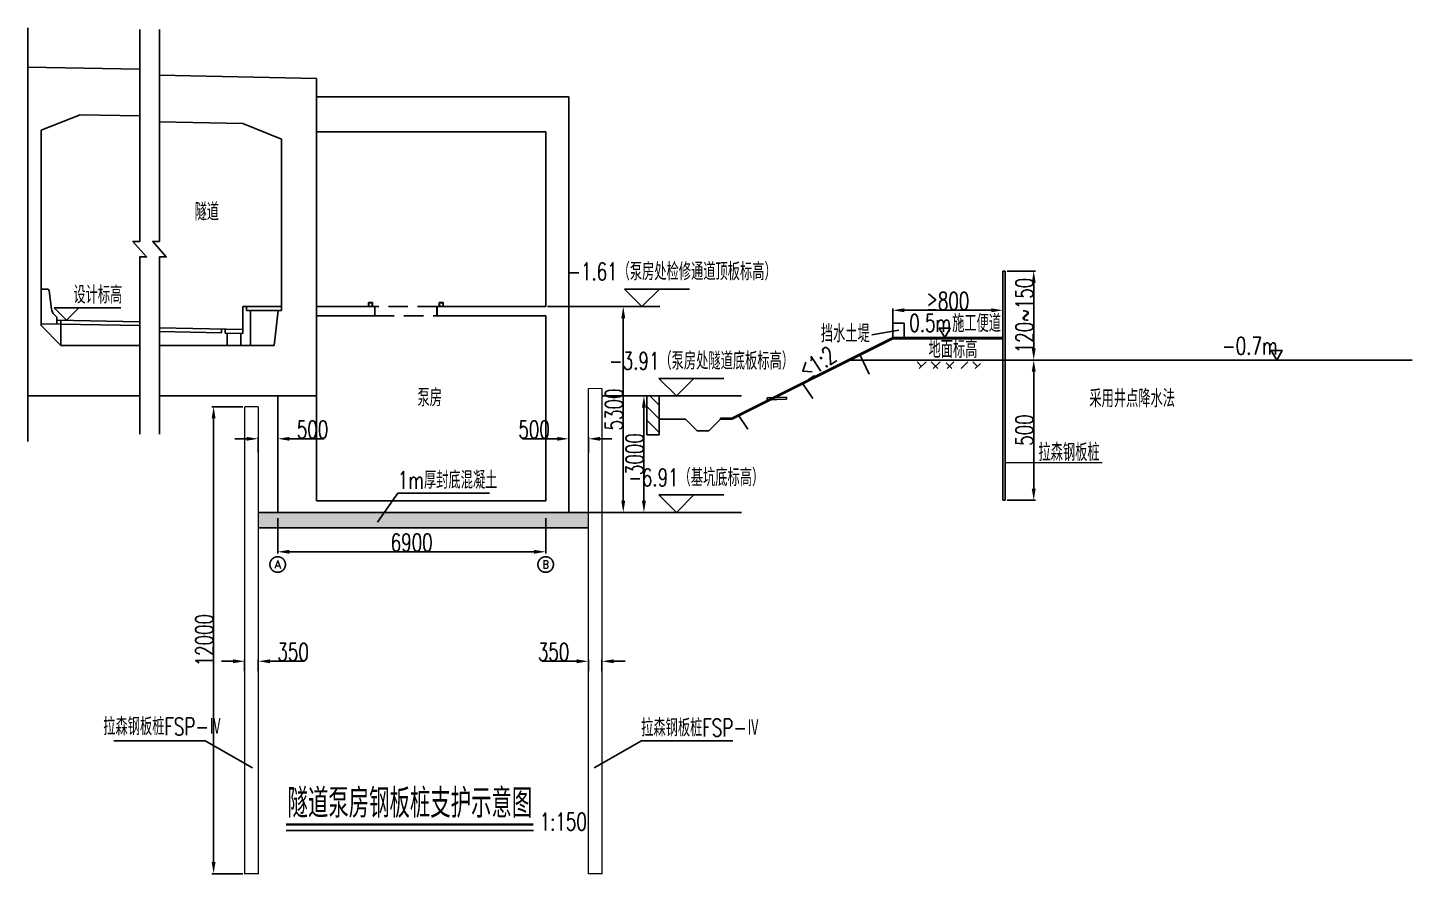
# Model space of a CAD drawing. Header units: millimetres. Extents: x -574460 to -338890, y -301013 to -251357.
# Drawn here: x -374539 to -338890, y -290001 to -268209 of the extents above; entities that cross this region are included whole.
import ezdxf
from ezdxf.enums import TextEntityAlignment as Align

# ---------------------------------------------------------------- set-up
doc = ezdxf.new("R2010")
doc.units = ezdxf.units.MM
doc.header["$LTSCALE"] = 1000
for name, pattern in [('ACAD_ISO04W100', [30, 24, -3, 0, -3]), ('CENTER', [2, 1.25, -0.25, 0.25, -0.25]), ('DASHED', [0.75, 0.5, -0.25])]:
    doc.linetypes.add(name, pattern=pattern)
for name, color, linetype in [('AXIS', 1, 'CENTER'), ('AXIS_TEXT', 7, 'Continuous'), ('C3', 3, 'Continuous'), ('DIM', 3, 'Continuous'), ('DIM_ELEV', 3, 'Continuous'), ('GJ', 4, 'Continuous'), ('GZ', 3, 'Continuous'), ('LG', 1, 'Continuous'), ('TEXT', 7, 'Continuous'), ('WINDOW', 4, 'Continuous'), ('中心线', 5, 'ACAD_ISO04W100'), ('外轮廓线', 1, 'Continuous'), ('文字', 7, 'Continuous'), ('板桩', 6, 'Continuous'), ('标注', 3, 'Continuous'), ('次轮廓线', 7, 'Continuous'), ('轮廓线', 1, 'Continuous')]:
    doc.layers.add(name, color=color, linetype=linetype)
doc.layers.add('引线', color=7, linetype='Continuous', lineweight=13)
doc.styles.add('_TCH_AXIS', font='COMPLEX', dxfattribs={"bigfont": 'GBCBIG'})
doc.styles.add('COMPLEX', font='COMPLEX')
doc.styles.get("Standard").update_dxf_attribs({"font": 'simplex1.shx', "width": 0.7, "bigfont": 'hztxt.shx'})
doc.styles.add('TSSD_Label', font='simplex1.shx', dxfattribs={"width": 0.7, "bigfont": 'hztxt.shx'})
doc.dimstyles.get("Standard").update_dxf_attribs({"dimscale": 150, "dimtxt": 3, "dimasz": 2, "dimexe": 0.3, "dimexo": 0.3, "dimgap": 0.09, "dimtad": 1, "dimdec": 0, "dimzin": 0, "dimdsep": 46, "dimtxsty": 'Standard', "dimcen": 0.09, "dimdle": 0.3, "dimclrd": 3, "dimclre": 3, "dimclrt": 3, "dimadec": 0, "dimazin": 0, "dimtfac": 1, "dimtdec": 0, "dimtofl": 0, "dimtmove": 0, "dimatfit": 3, "dimfxl": 0, "dimtolj": 1, "dimtzin": 0, "dimarcsym": 0})
pattern_1 = [(45, (-422956.31, -191806.65), (-88.38835, 88.38835), []), (50, (-422956.3, -191806.65), (358.6301, -31.3761), [37.5, -412.5]), (355, (-422956.3, -191806.65), (-69.3757, 376.0961), [30, -330]), (100.4514, (-422926.42, -191809.27), (289.2547, 344.7198), [31.8701, -350.571]), (46.1842, (-422956.3, -191706.65), (533.6205, -82.7595), [56.25, -618.75]), (96.6356, (-422911.84, -191713.55), (467.3314, 487.059), [47.805, -525.8565]), (351.1842, (-422956.3, -191706.65), (467.331, 487.0593), [45, -495]), (21, (-422906.3, -191731.65), (298.4535, -201.30945), [37.5, -412.5]), (326, (-422906.3, -191731.65), (121.6577, 362.575), [30, -330]), (71.4514, (-422881.44, -191748.43), (420.1113, 161.2652), [31.8701, -350.571]), (37.5, (-422956.31, -191806.65), (6.07993, 166.44693), [0, -326, 0, -335, 0, -331.25]), (7.5, (-422956.3, -191806.65), (131.53477, 197.20586), [0, -191, 0, -318.5, 0, -126.25]), (327.5, (-423067.81, -191806.65), (266.91122, -11.27744), [0, -125, 0, -390, 0, -517.5]), (317.5, (-423117.8, -191806.65), (291.5931, 50.0525), [0, -162.5, 0, -259, 0, -367.5])]

# ---------------------------------------------------------------- blocks, each defined once
blk = doc.blocks.new('*D6')
at = {"layer": 'DEFPOINTS', "color": 0, "ltscale": 100}
for p in [(-349429, -275483), (-352268, -276186), (-349429, -276216)]:
    blk.add_point(p, dxfattribs=at)
at = {"layer": 'DIM', "color": 3, "lineweight": -2, "ltscale": 100}
for p, q in [((-352268, -276141), (-352268, -275438)), ((-351968, -275483), (-349729, -275483)), ((-349429, -276171), (-349429, -275438))]:
    blk.add_line(p, q, dxfattribs=at)
at = {"layer": 'DIM', "color": 3, "ltscale": 100}
for points in [[(-351968, -275433), (-351968, -275533), (-352268, -275483)], [(-349729, -275433), (-349729, -275533), (-349429, -275483)]]:
    blk.add_solid(points, dxfattribs=at)
at = {"layer": 'DIM', "color": 3, "ltscale": 100, "insert": (-350849, -275245), "char_height": 450, "attachment_point": 5}
blk.add_mtext('\\A1;≥800', dxfattribs=at)
blk = doc.blocks.new('*D7')
at = {"layer": 'DEFPOINTS', "color": 0, "ltscale": 100}
for p in [(-349370, -274472), (-349370, -276764), (-348638, -276764)]:
    blk.add_point(p, dxfattribs=at)
at = {"layer": 'DIM', "color": 3, "lineweight": -2, "ltscale": 100}
for p, q in [((-349325, -274472), (-348593, -274472)), ((-348638, -274772), (-348638, -276464)), ((-349325, -276764), (-348593, -276764))]:
    blk.add_line(p, q, dxfattribs=at)
at = {"layer": 'DIM', "color": 3, "ltscale": 100}
for points in [[(-348688, -274772), (-348588, -274772), (-348638, -274472)], [(-348688, -276464), (-348588, -276464), (-348638, -276764)]]:
    blk.add_solid(points, dxfattribs=at)
at = {"layer": 'DIM', "color": 3, "ltscale": 100, "insert": (-348877, -275618), "char_height": 450, "attachment_point": 5, "rotation": 90}
blk.add_mtext('\\A1;120~150', dxfattribs=at)
blk = doc.blocks.new('*D8')
at = {"layer": 'DEFPOINTS', "color": 0, "ltscale": 100}
for p in [(-349370, -276764), (-349370, -280373), (-348638, -280373)]:
    blk.add_point(p, dxfattribs=at)
at = {"layer": 'DIM', "color": 3, "lineweight": -2, "ltscale": 100}
for p, q in [((-349325, -276764), (-348593, -276764)), ((-348638, -277064), (-348638, -280073)), ((-349325, -280373), (-348593, -280373))]:
    blk.add_line(p, q, dxfattribs=at)
at = {"layer": 'DIM', "color": 3, "ltscale": 100}
for points in [[(-348688, -277064), (-348588, -277064), (-348638, -276764)], [(-348688, -280073), (-348588, -280073), (-348638, -280373)]]:
    blk.add_solid(points, dxfattribs=at)
at = {"layer": 'DIM', "color": 3, "ltscale": 100, "insert": (-348877, -278568), "char_height": 450, "attachment_point": 5, "rotation": 90}
blk.add_mtext('\\A1;500', dxfattribs=at)
blk = doc.blocks.new('*D9')
at = {"color": 3, "lineweight": -2}
for p, q in [((-368103, -281252), (-368103, -281744)), ((-361203, -281252), (-361203, -281744)), ((-367803, -281699), (-361503, -281699))]:
    blk.add_line(p, q, dxfattribs=at)
at = {"color": 3}
for points in [[(-367803, -281649), (-367803, -281749), (-368103, -281699)], [(-361503, -281649), (-361503, -281749), (-361203, -281699)]]:
    blk.add_solid(points, dxfattribs=at)
at = {"layer": 'DEFPOINTS', "color": 0}
for p in [(-368103, -281207), (-361203, -281207), (-361203, -281699)]:
    blk.add_point(p, dxfattribs=at)
at = {"color": 3, "insert": (-364653, -281461), "char_height": 450, "attachment_point": 5}
blk.add_mtext('\\A1;6900', dxfattribs=at)
blk = doc.blocks.new('_AXISO')
blk.add_circle((0, 0), 0.5)
at = {"layer": 'AXIS_TEXT', "style": 'COMPLEX', "width": 1.041667}
blk.add_attdef('A', text='', height=0.56, dxfattribs=at).set_placement((-0.25, -0.28), (0.25, -0.28), align=Align.FIT)
blk = doc.blocks.new('*D10')
at = {"color": 3, "lineweight": -2}
for p, q in [((-361158, -275386), (-359161, -275386)), ((-359206, -275686), (-359206, -280386)), ((-361158, -280686), (-359161, -280686))]:
    blk.add_line(p, q, dxfattribs=at)
at = {"color": 3}
for points in [[(-359256, -275686), (-359156, -275686), (-359206, -275386)], [(-359256, -280386), (-359156, -280386), (-359206, -280686)]]:
    blk.add_solid(points, dxfattribs=at)
at = {"layer": 'DEFPOINTS', "color": 0}
for p in [(-361203, -275386), (-361203, -280686), (-359206, -280686)]:
    blk.add_point(p, dxfattribs=at)
at = {"color": 3, "insert": (-359445, -278036), "char_height": 450, "attachment_point": 5, "rotation": 90}
blk.add_mtext('\\A1;5300', dxfattribs=at)
blk = doc.blocks.new('*D11')
at = {"color": 3, "lineweight": -2}
for p, q in [((-360103, -284768), (-360103, -284473)), ((-359753, -284768), (-359753, -284473)), ((-360403, -284518), (-361297, -284518)), ((-359453, -284518), (-359153, -284518))]:
    blk.add_line(p, q, dxfattribs=at)
at = {"color": 3}
for points in [[(-360403, -284468), (-360403, -284568), (-360103, -284518)], [(-359453, -284468), (-359453, -284568), (-359753, -284518)]]:
    blk.add_solid(points, dxfattribs=at)
at = {"layer": 'DEFPOINTS', "color": 0}
for p in [(-360103, -284518), (-360103, -284813), (-359753, -284813)]:
    blk.add_point(p, dxfattribs=at)
at = {"color": 3, "insert": (-361000, -284279), "char_height": 450, "attachment_point": 5}
blk.add_mtext('\\A1;350', dxfattribs=at)
blk = doc.blocks.new('*D12')
at = {"color": 3, "lineweight": -2}
for p, q in [((-368953, -284768), (-368953, -284473)), ((-368603, -284768), (-368603, -284473)), ((-369253, -284518), (-369553, -284518)), ((-368303, -284518), (-367409, -284518))]:
    blk.add_line(p, q, dxfattribs=at)
at = {"color": 3}
for points in [[(-369253, -284468), (-369253, -284568), (-368953, -284518)], [(-368303, -284468), (-368303, -284568), (-368603, -284518)]]:
    blk.add_solid(points, dxfattribs=at)
at = {"layer": 'DEFPOINTS', "color": 0}
for p in [(-368953, -284813), (-368603, -284518), (-368603, -284813)]:
    blk.add_point(p, dxfattribs=at)
at = {"color": 3, "insert": (-367706, -284279), "char_height": 450, "attachment_point": 5}
blk.add_mtext('\\A1;350', dxfattribs=at)
blk = doc.blocks.new('*D13')
at = {"color": 3, "lineweight": -2}
for p, q in [((-368603, -279141), (-368603, -278746)), ((-368103, -279141), (-368103, -278746)), ((-368903, -278791), (-369203, -278791)), ((-367803, -278791), (-366909, -278791))]:
    blk.add_line(p, q, dxfattribs=at)
at = {"color": 3}
for points in [[(-368903, -278741), (-368903, -278841), (-368603, -278791)], [(-367803, -278741), (-367803, -278841), (-368103, -278791)]]:
    blk.add_solid(points, dxfattribs=at)
at = {"layer": 'DEFPOINTS', "color": 0}
for p in [(-368603, -278791), (-368603, -279186), (-368103, -279186)]:
    blk.add_point(p, dxfattribs=at)
at = {"color": 3, "insert": (-367206, -278553), "char_height": 450, "attachment_point": 5}
blk.add_mtext('\\A1;500', dxfattribs=at)
blk = doc.blocks.new('*D14')
at = {"color": 3, "lineweight": -2}
for p, q in [((-360603, -279141), (-360603, -278746)), ((-360103, -279141), (-360103, -278746)), ((-360903, -278791), (-361797, -278791)), ((-359803, -278791), (-359503, -278791))]:
    blk.add_line(p, q, dxfattribs=at)
at = {"color": 3}
for points in [[(-360903, -278741), (-360903, -278841), (-360603, -278791)], [(-359803, -278741), (-359803, -278841), (-360103, -278791)]]:
    blk.add_solid(points, dxfattribs=at)
at = {"layer": 'DEFPOINTS', "color": 0}
for p in [(-360103, -278791), (-360603, -279186), (-360103, -279186)]:
    blk.add_point(p, dxfattribs=at)
at = {"color": 3, "insert": (-361500, -278553), "char_height": 450, "attachment_point": 5}
blk.add_mtext('\\A1;500', dxfattribs=at)
blk = doc.blocks.new('*D15')
at = {"color": 3, "lineweight": -2}
for p, q in [((-358931, -277686), (-358629, -277686)), ((-358674, -277986), (-358674, -280386)), ((-359259, -280686), (-358629, -280686))]:
    blk.add_line(p, q, dxfattribs=at)
at = {"color": 3}
for points in [[(-358724, -277986), (-358624, -277986), (-358674, -277686)], [(-358724, -280386), (-358624, -280386), (-358674, -280686)]]:
    blk.add_solid(points, dxfattribs=at)
at = {"layer": 'DEFPOINTS', "color": 0}
for p in [(-358976, -277686), (-359304, -280686), (-358674, -280686)]:
    blk.add_point(p, dxfattribs=at)
at = {"color": 3, "insert": (-358913, -279186), "char_height": 450, "attachment_point": 5, "rotation": 90}
blk.add_mtext('\\A1;3000', dxfattribs=at)
blk = doc.blocks.new('*D16')
at = {"color": 3, "lineweight": -2}
for p, q in [((-368998, -277964), (-369798, -277964)), ((-369753, -278264), (-369753, -289686)), ((-368998, -289986), (-369798, -289986))]:
    blk.add_line(p, q, dxfattribs=at)
at = {"color": 3}
for points in [[(-369803, -278264), (-369703, -278264), (-369753, -277964)], [(-369803, -289686), (-369703, -289686), (-369753, -289986)]]:
    blk.add_solid(points, dxfattribs=at)
at = {"layer": 'DEFPOINTS', "color": 0}
for p in [(-368953, -277964), (-369753, -289986), (-368953, -289986)]:
    blk.add_point(p, dxfattribs=at)
at = {"color": 3, "insert": (-369992, -283975), "char_height": 450, "attachment_point": 5, "rotation": 90}
blk.add_mtext('\\A1;12000', dxfattribs=at)

msp = doc.modelspace()

# ---------------------------------------------------------------- hatches: boundary and pattern name
h = msp.add_hatch()
h.set_pattern_fill('ANGLE', color=8, scale=10, style=0)
h.set_pattern_definition([(0, (0, 0), (0, 69.85), [50.8, -19.05]), (90, (0, 0), (-69.85, 4e-15), [50.8, -19.05])])
h.paths.add_polyline_path([(-368602.9, -280686), (-368602.9, -281086), (-360102.9, -281086), (-360102.9, -280686)])
at = {"layer": 'GZ'}
h = msp.add_hatch(dxfattribs=at)
h.set_pattern_fill('ANSI38', color=256, scale=80, style=0)
h.set_pattern_definition([(45, (-840948.37, -555853.95), (-179.60512, 179.60512), []), (135, (-840948.37, -555853.95), (-538.81537, 179.60512), [635, -381])])
h.paths.add_polyline_path([(-350009.2, -276985.5), (-350009.2, -276811.9), (-351723.5, -276811.9), (-351723.5, -276985.5)])
h = msp.add_hatch(dxfattribs=at)
h.set_pattern_fill('ANSI31', color=256, scale=2000, style=0)
h.set_pattern_definition([(135, (177603.26, -549706.7), (176.7767, 176.7767), [])])
h.paths.add_polyline_path([(-358602.9, -277686.4), (-358283.3, -277686.4), (-358283.3, -278686.4), (-358602.9, -278686.4)])
at = {"layer": '轮廓线'}
h = msp.add_hatch(dxfattribs=at)
h.set_pattern_fill('钢筋混凝土', color=0, scale=50, style=0)
h.set_pattern_definition(pattern_1)
h.paths.add_polyline_path([(-365763.1, -275385.9), (-365663.1, -275385.9), (-365663.1, -275285.9), (-365763.1, -275285.9)])
for points in [[(-365763.1, -275385.9), (-365763.1, -275285.9), (-365738.1, -275285.9), (-365738.1, -275385.9)], [(-365763.1, -275285.9), (-365663.1, -275285.9), (-365663.1, -275310.9), (-365763.1, -275310.9)], [(-365763.1, -275385.9), (-365663.1, -275385.9), (-365663.1, -275360.9), (-365763.1, -275360.9)], [(-365663.1, -275385.9), (-365663.1, -275285.9), (-365688.1, -275285.9), (-365688.1, -275385.9)], [(-364002.9, -275386), (-364002.9, -275626), (-363977.9, -275601), (-363977.9, -275411)], [(-363942.9, -275385.9), (-363942.9, -275285.9), (-363917.9, -275285.9), (-363917.9, -275385.9)], [(-363942.9, -275285.9), (-363842.9, -275285.9), (-363842.9, -275310.9), (-363942.9, -275310.9)], [(-363942.9, -275385.9), (-363842.9, -275385.9), (-363842.9, -275360.9), (-363942.9, -275360.9)], [(-363842.9, -275385.9), (-363842.9, -275285.9), (-363867.9, -275285.9), (-363867.9, -275385.9)]]:
    msp.add_hatch(color=0, dxfattribs=at).paths.add_polyline_path(points)
h = msp.add_hatch(dxfattribs=at)
h.set_pattern_fill('钢筋混凝土', color=0, scale=50, style=0)
h.set_pattern_definition(pattern_1)
h.paths.add_polyline_path([(-363942.9, -275385.9), (-363842.9, -275385.9), (-363842.9, -275285.9), (-363942.9, -275285.9)])

# ---------------------------------------------------------------- linework, layer by layer
for p, q in [((-373221.1, -275422.8), (-372140.1, -275422.8)), ((-352268.2, -276185.5), (-352268.2, -275814.9)), ((-352268.2, -275814.9), (-351976.7, -275814.9)), ((-351976.7, -275814.9), (-351976.7, -276185.5)), ((-338890.4, -276763.8), (-353357.7, -276763.8)), ((-367888.3, -288871.6), (-361520.5, -288871.6))]:
    msp.add_line(p, q)
at = {"color": 0}
for p, q in [((-357167.6, -280686), (-368602.9, -280686)), ((-360102.9, -281086), (-368602.9, -281086))]:
    msp.add_line(p, q, dxfattribs=at)
for points in [[(-350930.2, -276185.5), (-351070.8, -275941.9), (-350789.5, -275941.9)], [(-342380.4, -276763.8), (-342521.1, -276520.2), (-342239.8, -276520.2)]]:
    msp.add_lwpolyline(points, close=True)
at = {"const_width": 60}
msp.add_lwpolyline([(-367888.3, -288721.6), (-361520.5, -288721.6)], dxfattribs=at)
at = {"layer": 'AXIS'}
for p, q in [((-368102.9, -280834.1), (-368102.9, -281633)), ((-361202.9, -280834.1), (-361202.9, -281633))]:
    msp.add_line(p, q, dxfattribs=at)
at = {"layer": 'DEFPOINTS', "color": 9}
for p, q in [((-367101.8, -269611), (-367101.8, -270211)), ((-373689.3, -275738), (-373689.3, -276383))]:
    msp.add_line(p, q, dxfattribs=at)
at = {"layer": 'DIM_ELEV'}
msp.add_line((-359223.5, -275386), (-358262.2, -275386), dxfattribs=at)
at = {"layer": 'GJ'}
for p, q in [((-352871, -277130.4), (-353108.3, -276639.1)), ((-354327.1, -277755.2), (-354585.2, -277377.5)), ((-355999.9, -278544), (-356247.8, -278175.3))]:
    msp.add_line(p, q, dxfattribs=at)
at = {"layer": 'GZ', "ltscale": 100}
for p, q in [((-352808.9, -276113.4), (-352110.9, -275995.3)), ((-355004, -277723.1), (-355503.8, -277738.1)), ((-355502.3, -277788.1), (-355503.8, -277738.1)), ((-355002.5, -277773.1), (-355502.3, -277788.1)), ((-355002.5, -277773.1), (-355004, -277723.1)), ((-358602.9, -278186.4), (-358602.9, -278686.4))]:
    msp.add_line(p, q, dxfattribs=at)
at = {"layer": 'LG'}
for p, q in [((-352268.2, -276185.5), (-356410, -278256.4)), ((-352261.1, -276215.5), (-356402.9, -278286.4)), ((-352268.2, -276185.5), (-349429.1, -276185.5)), ((-358602.9, -278686.4), (-358602.9, -277686.4)), ((-358283.3, -277686.4), (-358602.9, -277686.4)), ((-358283.3, -277686.4), (-358283.3, -278686.4)), ((-356702.9, -278256.4), (-356702.9, -278286.4)), ((-356702.9, -278256.4), (-356415.4, -278256.4)), ((-356402.9, -278286.4), (-356702.9, -278286.4)), ((-358283.3, -278686.4), (-358602.9, -278686.4))]:
    msp.add_line(p, q, dxfattribs=at)
at = {"layer": 'LG', "ltscale": 100}
msp.add_line((-352261.1, -276215.5), (-349429.1, -276215.5), dxfattribs=at)
at = {"layer": 'LG'}
msp.add_lwpolyline([(-358283.3, -278286.4), (-357602.9, -278286.4), (-357302.9, -278586.4), (-357002.9, -278586.4), (-356702.9, -278286.4)], dxfattribs=at)
at = {"layer": 'WINDOW', "linetype": 'DASHED'}
for p, q in [((-364002.9, -275386), (-365602.9, -275386)), ((-365602.9, -275626), (-364002.9, -275626))]:
    msp.add_line(p, q, dxfattribs=at)
at = {"layer": '中心线'}
msp.add_line((-374539.3, -278862.1), (-374539.3, -268208.9), dxfattribs=at)
at = {"layer": '外轮廓线'}
for p, q in [((-349429.1, -274472.3), (-349429.1, -280372.6)), ((-349370.3, -274472.3), (-349429.1, -274472.3)), ((-349370.3, -274472.3), (-349370.3, -280372.6)), ((-349370.3, -280372.6), (-349429.1, -280372.6))]:
    msp.add_line(p, q, dxfattribs=at)
at = {"layer": '引线', "color": 7}
msp.add_line((-349370.3, -279400), (-346872.1, -279400), dxfattribs=at)
at = {"layer": '板桩'}
for points in [[(-360102.9, -277496, 30, 30, 0), (-360102.9, -289986, 30, 30, 0), (-359752.9, -289986, 30, 30, 0), (-359752.9, -277496, 0, 0, 0)], [(-368602.9, -277964, 30, 30, 0), (-368602.9, -289986, 30, 30, 0), (-368952.9, -289986, 30, 30, 0), (-368952.9, -277964, 0, 0, 0)]]:
    msp.add_lwpolyline(points, format="xyseb", dxfattribs=at)
at = {"layer": '板桩', "const_width": 30}
for points in [[(-359752.9, -277496), (-360102.9, -277496)], [(-368952.9, -277964), (-368602.9, -277964)]]:
    msp.add_lwpolyline(points, dxfattribs=at)
at = {"layer": '标注'}
for p, q in [((-359173.5, -274936), (-358273.5, -274936)), ((-358723.5, -275386), (-359173.5, -274936)), ((-358723.5, -275386), (-358273.5, -274936)), ((-358273.5, -274936), (-357498.1, -274936)), ((-357512.5, -277236), (-358287.9, -277236)), ((-357837, -277686), (-358287, -277236)), ((-357837, -277686), (-357387, -277236)), ((-356612.5, -277236), (-357512.5, -277236)), ((-358602.9, -277686.4), (-359752.9, -277686.4)), ((-356163.4, -277686), (-358488.4, -277686)), ((-365005.6, -280187), (-365532.3, -280932.9)), ((-365005.6, -280187), (-362649.5, -280187)), ((-357512.5, -280236), (-358287.9, -280236)), ((-357837, -280686), (-358287, -280236)), ((-357837, -280686), (-357387, -280236)), ((-356612.5, -280236), (-357512.5, -280236)), ((-356163.4, -280686), (-358488.4, -280686)), ((-369966.2, -286561.5), (-372322.3, -286561.5)), ((-369966.2, -286561.5), (-368747.3, -287261.7)), ((-358739.7, -286561.5), (-359958.6, -287261.7)), ((-358739.7, -286561.5), (-356383.6, -286561.5))]:
    msp.add_line(p, q, dxfattribs=at)
at = {"layer": '次轮廓线'}
for p, q in [((-369001.8, -275386), (-369001.8, -276077)), ((-369001.8, -275386), (-368001.8, -275386)), ((-368901.8, -275386), (-368901.8, -275486)), ((-368901.8, -275486), (-368001.8, -275486)), ((-368801.8, -275486), (-368801.8, -276386)), ((-374189.3, -275828), (-371653.7, -275878.7)), ((-373789.3, -275736), (-371653.7, -275778.7)), ((-371146.1, -275933.1), (-369001.8, -275976)), ((-371146.1, -276033.1), (-369551.8, -276065)), ((-369551.8, -275965), (-369551.8, -276065)), ((-369451.8, -275967), (-369451.8, -276068)), ((-369451.8, -276068), (-369001.8, -276077)), ((-369401.8, -276069), (-369401.8, -276386)), ((-369051.8, -276076), (-369051.8, -276386))]:
    msp.add_line(p, q, dxfattribs=at)
at = {"layer": '次轮廓线', "ltscale": 100}
msp.add_lwpolyline([(-373789.3, -275836), (-373789.3, -275673.3, 0.1989124), (-373796.6, -275655.6), (-373852.4, -275599.8, -0.1667819), (-373925.2, -275451.2), (-373983.8, -274981.8, 0.3782425), (-374033.4, -274938), (-374189.3, -274938), (-374189.3, -275828)], format="xyb", dxfattribs=at)
at = {"layer": '次轮廓线'}
msp.add_lwpolyline([(-373221.1, -275422.8), (-373857.5, -275422.8), (-373539.3, -275741)], close=True, dxfattribs=at)
at = {"layer": '轮廓线', "color": 0}
for p, q in [((-374539.3, -269221), (-371653.7, -269278.7)), ((-371146.1, -269433.1), (-367101.8, -269514)), ((-367101.8, -269514), (-367101.8, -277686.4)), ((-367101.8, -269986), (-360602.9, -269986)), ((-360602.9, -269986), (-360602.9, -275626)), ((-374189.3, -270848), (-373189.3, -270448)), ((-373189.3, -270448), (-371653.7, -270478.7)), ((-374189.3, -275876), (-374189.3, -270848)), ((-371146.1, -270633.1), (-369001.8, -270676)), ((-368001.8, -271076), (-369001.8, -270676)), ((-367102.9, -270886), (-361202.9, -270886)), ((-361202.9, -270886), (-361202.9, -275386)), ((-368001.8, -271076), (-368001.8, -275486)), ((-368191.7, -276386), (-368091.8, -275486)), ((-365602.9, -275386), (-367102.9, -275386)), ((-365763.1, -275385.9), (-365763.1, -275285.9)), ((-365763.1, -275285.9), (-365663.1, -275285.9)), ((-365763.1, -275385.9), (-365663.1, -275385.9)), ((-365663.1, -275385.9), (-365663.1, -275285.9)), ((-365602.9, -275626), (-365602.9, -275386)), ((-361202.9, -275386), (-364002.9, -275386)), ((-364002.9, -275386), (-364002.9, -275626)), ((-363942.9, -275385.9), (-363942.9, -275285.9)), ((-363942.9, -275285.9), (-363842.9, -275285.9)), ((-363942.9, -275385.9), (-363842.9, -275385.9)), ((-363842.9, -275385.9), (-363842.9, -275285.9)), ((-373689.3, -276386), (-374189.3, -275876)), ((-367102.9, -275626), (-365602.9, -275626)), ((-364002.9, -275626), (-361202.9, -275626)), ((-361202.9, -275626), (-361202.9, -280386)), ((-360602.9, -275626), (-360602.9, -280686)), ((-371653.7, -276386), (-373689.3, -276386)), ((-368191.7, -276386), (-371146.1, -276386)), ((-374539.3, -277686), (-371653.7, -277686)), ((-374539.3, -277686.4), (-371653.7, -277686.4)), ((-371146.1, -277686.4), (-367101.8, -277686.4)), ((-368102.9, -280686), (-368102.9, -277686)), ((-367102.9, -280386), (-367102.9, -277686)), ((-367102.9, -280386), (-361202.9, -280386)), ((-368102.9, -280686), (-360602.9, -280686))]:
    msp.add_line(p, q, dxfattribs=at)
for points in [[(-371653.7, -268256.3), (-371653.7, -273710.9), (-371828.7, -273710.9), (-371478.7, -274110.9), (-371653.7, -274110.9), (-371653.7, -278673.3)], [(-371146.1, -268256.3), (-371146.1, -273710.9), (-371321.1, -273710.9), (-370971.1, -274110.9), (-371146.1, -274110.9), (-371146.1, -278673.3)]]:
    msp.add_lwpolyline(points, dxfattribs=at)

# ---------------------------------------------------------------- block references
at = {"layer": 'AXIS'}
ref = msp.add_blockref('_AXISO', (-368102.9, -282026.6), dxfattribs=dict(at, xscale=400, yscale=400, zscale=400))
ref.add_attrib('A', 'A', dxfattribs={"layer": 'AXIS_TEXT', "height": 198.2, "style": '_TCH_AXIS'}).set_placement((-368187.9, -282125.8), (-368018, -282125.8), align=Align.FIT)
ref = msp.add_blockref('_AXISO', (-361202.9, -282026.6), dxfattribs=dict(at, xscale=400, yscale=400, zscale=400))
ref.add_attrib('A', 'B', dxfattribs={"layer": 'AXIS_TEXT', "height": 203.2, "style": '_TCH_AXIS'}).set_placement((-361285.2, -282128.2), (-361120.7, -282128.2), align=Align.FIT)

# ---------------------------------------------------------------- texts
at = {"layer": 'C3', "color": 0, "width": 0.7}
msp.add_text('≤1:2', height=450, rotation=33.71799, dxfattribs=at).set_placement((-354485.2, -277294.9))
at = {"layer": 'TEXT', "style": 'TSSD_Label', "width": 0.7}
for s, p in [('-1.61（泵房处检修通道顶板标高）', (-355255.3, -274846)), ('-3.91（泵房处隧道底板标高）', (-354809.1, -277146)), ('-6.91（基坑底标高）', (-355576.2, -280146))]:
    msp.add_text(s, height=450, dxfattribs=at).set_placement(p, align=Align.BOTTOM_RIGHT)
for s, p in [('施工便道', (-350737.7, -276043.9)), ('挡水土堤', (-354119.6, -276308.7)), ('0.5m', (-351841.7, -276036)), ('地面标高', (-351346.7, -276711.3)), ('-0.7m', (-343788, -276622.3)), ('采用井点降水法', (-347205.9, -277978.1)), ('拉森钢板桩', (-348516.3, -279365))]:
    msp.add_text(s, height=450, dxfattribs=at).set_placement(p)
at = {"layer": 'TEXT', "ltscale": 99, "style": 'TSSD_Label', "width": 0.7}
for s, p in [('1m厚封底混凝土', (-365010.9, -280078.8)), ('拉森钢板桩FSP-Ⅳ', (-372593.8, -286420)), ('拉森钢板桩FSP-Ⅳ', (-358745, -286453.3))]:
    msp.add_text(s, height=450, dxfattribs=at).set_placement(p)
at = {"layer": '文字', "width": 0.7}
for s, p in [('隧道', (-369927.9, -272946.9)), ('设计标高', (-372733.3, -275084.6)), ('泵房', (-364188.8, -277731.4))]:
    msp.add_text(s, height=450, dxfattribs=at).set_placement(p, align=Align.MIDDLE_CENTER)
for s, height, p in [('隧道泵房钢板桩支护示意图', 750, (-367849.2, -288546.6)), ('1:150', 450, (-361358.1, -288871.6))]:
    msp.add_text(s, height=height, dxfattribs=at).set_placement(p)

# ---------------------------------------------------------------- dimensions: what is measured, and where the dimension line sits
at = {"color": 0}
for base, p1, p2, picture, middle in [((-359206.5, -280686), (-361202.9, -275386), (-361202.9, -280686), '*D10', (-359445, -278036)), ((-358674.4, -280686), (-358975.7, -277686.4), (-359304.4, -280686), '*D15', (-358912.9, -279186.2))]:
    dim = msp.add_linear_dim(base=base, p1=p1, p2=p2, angle=90, dimstyle='Standard', dxfattribs=at)
    dim.commit()
    dim.dimension.update_dxf_attribs({"geometry": picture, "text_midpoint": middle})
dim = msp.add_linear_dim(base=(-369753.2, -289986), p1=(-368952.9, -277964), p2=(-368952.9, -289986), angle=90, text='12000', dimstyle='Standard', dxfattribs=at)
dim.commit()
dim.dimension.update_dxf_attribs({"geometry": '*D16', "text_midpoint": (-369991.7, -283975)})
for base, p1, p2, angle, picture, middle in [((-368602.9, -278791.5), (-368102.9, -279186), (-368602.9, -279186), 180, '*D13', (-367205.9, -278791.5)), ((-360102.9, -278791.5), (-360602.9, -279186), (-360102.9, -279186), 0, '*D14', (-361499.9, -278791.5))]:
    dim = msp.add_linear_dim(base=base, p1=p1, p2=p2, angle=angle, dimstyle='Standard', dxfattribs=at)
    dim.commit()
    dim.dimension.update_dxf_attribs({"geometry": picture, "text_midpoint": middle, "dimtype": 161})
for p1, p2, distance, picture, middle in [((-368102.9, -281207), (-361202.9, -281207), -492.4, '*D9', (-364652.9, -281460.9)), ((-368952.9, -284813.1), (-368602.9, -284813.1), 295.3, '*D12', (-367705.9, -284279.3)), ((-359752.9, -284813.1), (-360102.9, -284813.1), -295.3, '*D11', (-360999.9, -284279.3))]:
    dim = msp.add_aligned_dim(p1=p1, p2=p2, distance=distance, dimstyle='Standard', dxfattribs=at)
    dim.commit()
    dim.dimension.update_dxf_attribs({"geometry": picture, "text_midpoint": middle})
at = {"layer": 'DIM', "ltscale": 100}
for base, p1, p2, angle, text, picture, middle in [((-348638, -276763.8), (-349370.3, -274472.3), (-349370.3, -276763.8), 90, '120~150', '*D7', (-348876.5, -275618.1)), ((-349429.1, -275483.3), (-352268.2, -276185.5), (-349429.1, -276215.5), 180, '≥800', '*D6', (-350848.6, -275244.8)), ((-348638, -280372.6), (-349370.3, -276763.8), (-349370.3, -280372.6), 90, '500', '*D8', (-348876.5, -278568.2))]:
    dim = msp.add_linear_dim(base=base, p1=p1, p2=p2, angle=angle, text=text, dimstyle='Standard', dxfattribs=at)
    dim.commit()
    dim.dimension.update_dxf_attribs({"geometry": picture, "text_midpoint": middle})

doc.saveas('drawing.dxf')
